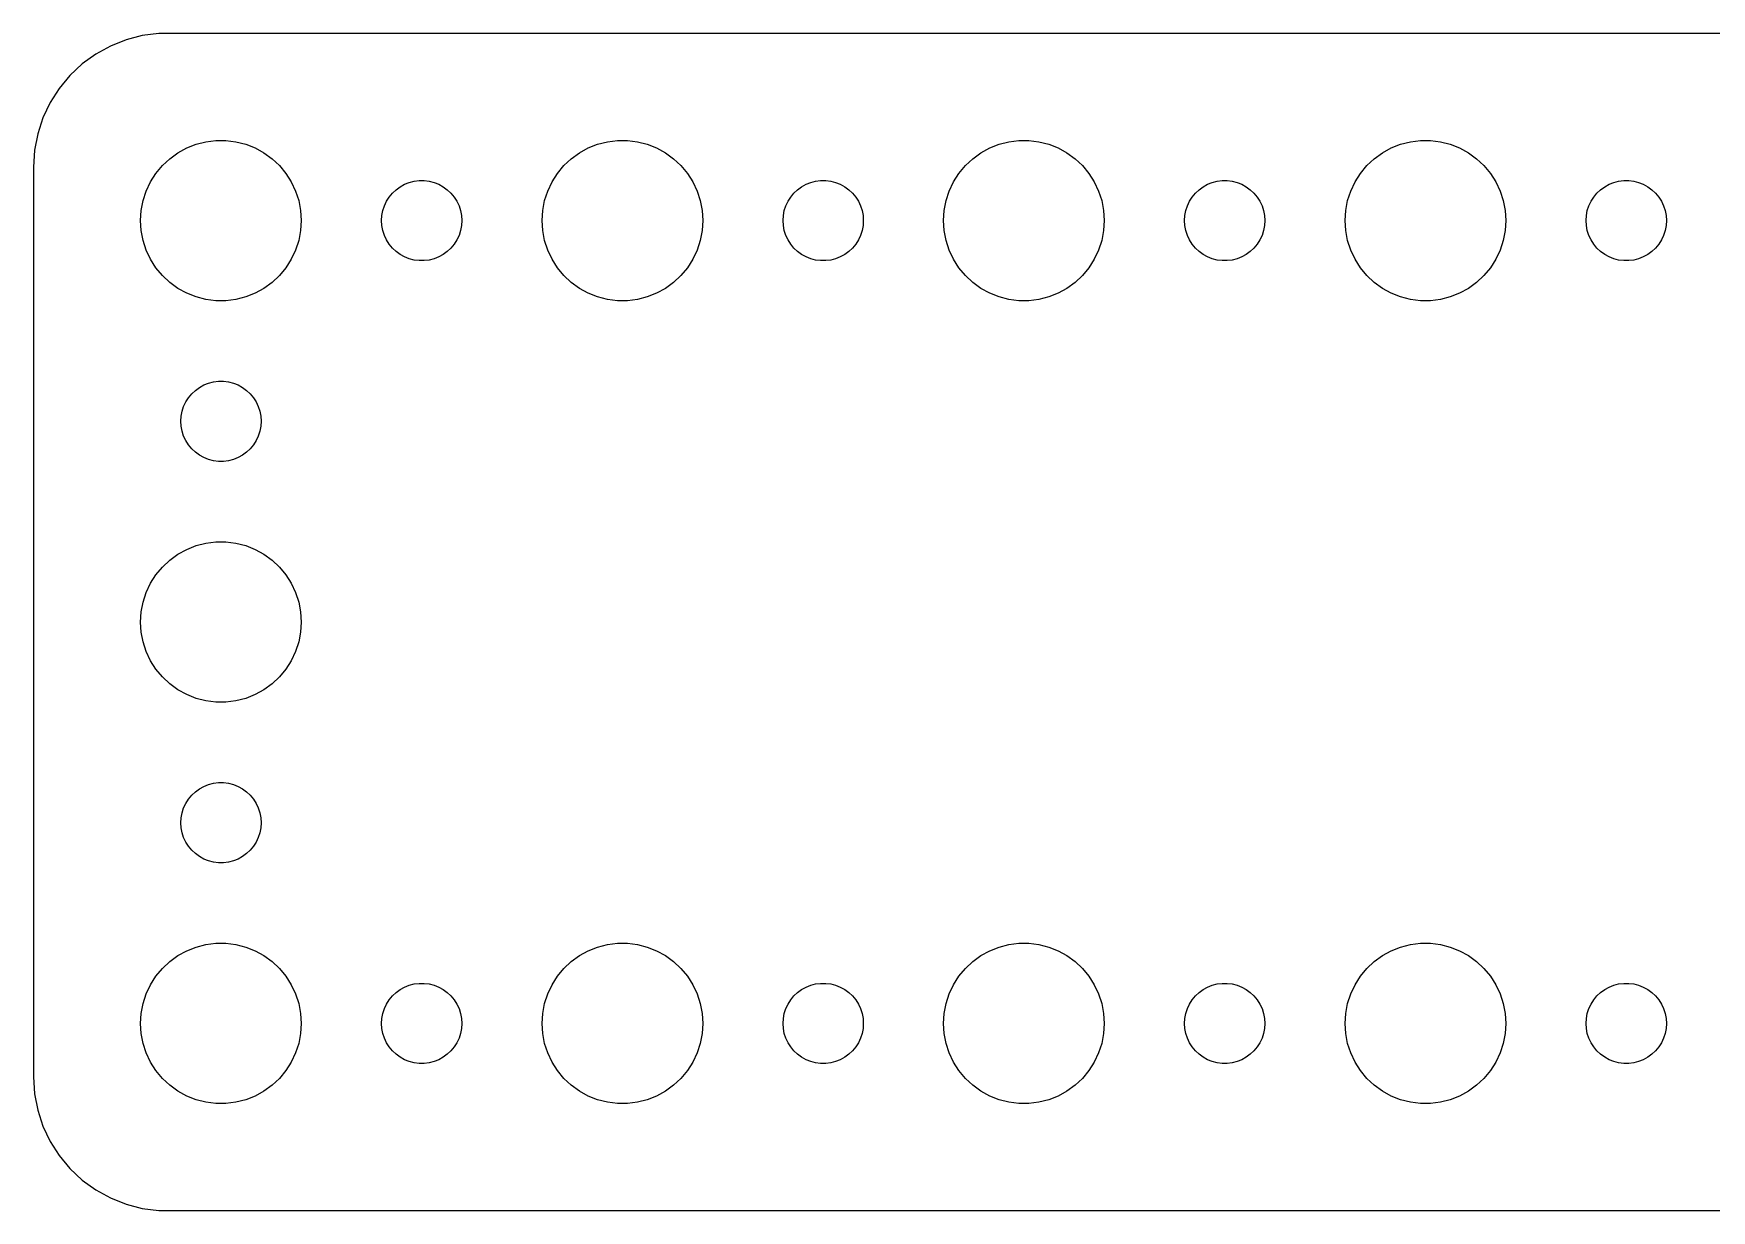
# Model space of a CAD drawing. Header units: metres. Extents: x -134 to 134, y -22 to 22.
# Drawn here: x -134.5 to -71.8, y -22 to 22 of the extents above; entities that cross this region are included whole.
import ezdxf

# ---------------------------------------------------------------- set-up
doc = ezdxf.new("R2010")
doc.units = ezdxf.units.M

msp = doc.modelspace()

# ---------------------------------------------------------------- linework, layer by layer
for p, q in [((-129.814, 21.9901), (-130.437, 21.9114)), ((129.814, 21.9901), (-129.814, 21.9901)), ((-131.629, 21.5241), (-132.179, 21.2216)), ((-131.045, 21.7553), (-131.629, 21.5241)), ((-130.437, 21.9114), (-131.045, 21.7553)), ((-132.687, 20.8526), (-133.145, 20.4227)), ((-132.179, 21.2216), (-132.687, 20.8526)), ((-133.145, 20.4227), (-133.545, 19.9389)), ((-133.545, 19.9389), (-133.882, 19.4088)), ((-134.149, 18.8406), (-134.343, 18.2434)), ((-133.882, 19.4088), (-134.149, 18.8406)), ((-134.343, 18.2434), (-134.461, 17.6267)), ((-134.461, 17.6267), (-134.5, 17)), ((-129.107, 17.533), (-128.777, 17.7145)), ((-128.777, 17.7145), (-128.427, 17.8532)), ((-128.427, 17.8532), (-128.062, 17.9469)), ((-128.062, 17.9469), (-127.688, 17.9941)), ((-127.688, 17.9941), (-127.312, 17.9941)), ((-127.312, 17.9941), (-126.938, 17.9469)), ((-126.938, 17.9469), (-126.573, 17.8532)), ((-126.573, 17.8532), (-126.223, 17.7145)), ((-126.223, 17.7145), (-125.893, 17.533)), ((-114.107, 17.533), (-113.777, 17.7145)), ((-113.777, 17.7145), (-113.427, 17.8532)), ((-113.427, 17.8532), (-113.062, 17.9469)), ((-113.062, 17.9469), (-112.688, 17.9941)), ((-112.688, 17.9941), (-112.312, 17.9941)), ((-112.312, 17.9941), (-111.938, 17.9469)), ((-111.938, 17.9469), (-111.573, 17.8532)), ((-111.573, 17.8532), (-111.223, 17.7145)), ((-111.223, 17.7145), (-110.893, 17.533)), ((-99.1075, 17.533), (-98.7773, 17.7145)), ((-98.7773, 17.7145), (-98.427, 17.8532)), ((-98.427, 17.8532), (-98.0621, 17.9469)), ((-98.0621, 17.9469), (-97.6884, 17.9941)), ((-97.6884, 17.9941), (-97.3116, 17.9941)), ((-97.3116, 17.9941), (-96.9379, 17.9469)), ((-96.9379, 17.9469), (-96.573, 17.8532)), ((-96.573, 17.8532), (-96.2227, 17.7145)), ((-96.2227, 17.7145), (-95.8925, 17.533)), ((-84.1075, 17.533), (-83.7773, 17.7145)), ((-83.7773, 17.7145), (-83.427, 17.8532)), ((-83.427, 17.8532), (-83.0621, 17.9469)), ((-83.0621, 17.9469), (-82.6884, 17.9941)), ((-82.6884, 17.9941), (-82.3116, 17.9941)), ((-82.3116, 17.9941), (-81.9379, 17.9469)), ((-81.9379, 17.9469), (-81.573, 17.8532)), ((-81.573, 17.8532), (-81.2227, 17.7145)), ((-81.2227, 17.7145), (-80.8925, 17.533)), ((-134.5, 17), (-134.5, -17)), ((-129.927, 16.7634), (-129.687, 17.0536)), ((-129.687, 17.0536), (-129.412, 17.3115)), ((-129.412, 17.3115), (-129.107, 17.533)), ((-125.893, 17.533), (-125.588, 17.3115)), ((-125.588, 17.3115), (-125.313, 17.0536)), ((-125.313, 17.0536), (-125.073, 16.7634)), ((-114.927, 16.7634), (-114.687, 17.0536)), ((-114.687, 17.0536), (-114.412, 17.3115)), ((-114.412, 17.3115), (-114.107, 17.533)), ((-110.893, 17.533), (-110.588, 17.3115)), ((-110.588, 17.3115), (-110.313, 17.0536)), ((-110.313, 17.0536), (-110.073, 16.7634)), ((-99.927, 16.7634), (-99.6869, 17.0536)), ((-99.6869, 17.0536), (-99.4123, 17.3115)), ((-99.4123, 17.3115), (-99.1075, 17.533)), ((-95.8925, 17.533), (-95.5877, 17.3115)), ((-95.5877, 17.3115), (-95.3131, 17.0536)), ((-95.3131, 17.0536), (-95.073, 16.7634)), ((-84.927, 16.7634), (-84.6869, 17.0536)), ((-84.6869, 17.0536), (-84.4123, 17.3115)), ((-84.4123, 17.3115), (-84.1075, 17.533)), ((-80.8925, 17.533), (-80.5877, 17.3115)), ((-80.5877, 17.3115), (-80.3131, 17.0536)), ((-80.3131, 17.0536), (-80.073, 16.7634)), ((-130.289, 16.1044), (-130.129, 16.4453)), ((-130.129, 16.4453), (-129.927, 16.7634)), ((-125.073, 16.7634), (-124.871, 16.4453)), ((-124.871, 16.4453), (-124.711, 16.1044)), ((-120.804, 16.2665), (-120.639, 16.3572)), ((-120.639, 16.3572), (-120.464, 16.4266)), ((-120.464, 16.4266), (-120.281, 16.4734)), ((-120.281, 16.4734), (-120.094, 16.497)), ((-120.094, 16.497), (-119.906, 16.497)), ((-119.906, 16.497), (-119.719, 16.4734)), ((-119.719, 16.4734), (-119.536, 16.4266)), ((-119.536, 16.4266), (-119.361, 16.3572)), ((-119.361, 16.3572), (-119.196, 16.2665)), ((-115.289, 16.1044), (-115.129, 16.4453)), ((-115.129, 16.4453), (-114.927, 16.7634)), ((-110.073, 16.7634), (-109.871, 16.4453)), ((-109.871, 16.4453), (-109.711, 16.1044)), ((-105.804, 16.2665), (-105.639, 16.3572)), ((-105.639, 16.3572), (-105.464, 16.4266)), ((-105.464, 16.4266), (-105.281, 16.4734)), ((-105.281, 16.4734), (-105.094, 16.497)), ((-105.094, 16.497), (-104.906, 16.497)), ((-104.906, 16.497), (-104.719, 16.4734)), ((-104.719, 16.4734), (-104.536, 16.4266)), ((-104.536, 16.4266), (-104.361, 16.3572)), ((-104.361, 16.3572), (-104.196, 16.2665)), ((-100.289, 16.1044), (-100.129, 16.4453)), ((-100.129, 16.4453), (-99.927, 16.7634)), ((-95.073, 16.7634), (-94.8711, 16.4453)), ((-94.8711, 16.4453), (-94.7107, 16.1044)), ((-90.8037, 16.2665), (-90.6387, 16.3572)), ((-90.6387, 16.3572), (-90.4635, 16.4266)), ((-90.4635, 16.4266), (-90.2811, 16.4734)), ((-90.2811, 16.4734), (-90.0942, 16.497)), ((-90.0942, 16.497), (-89.9058, 16.497)), ((-89.9058, 16.497), (-89.7189, 16.4734)), ((-89.7189, 16.4734), (-89.5365, 16.4266)), ((-89.5365, 16.4266), (-89.3613, 16.3572)), ((-89.3613, 16.3572), (-89.1963, 16.2665)), ((-85.2893, 16.1044), (-85.1289, 16.4453)), ((-85.1289, 16.4453), (-84.927, 16.7634)), ((-80.073, 16.7634), (-79.8711, 16.4453)), ((-79.8711, 16.4453), (-79.7107, 16.1044)), ((-75.8037, 16.2665), (-75.6387, 16.3572)), ((-75.6387, 16.3572), (-75.4635, 16.4266)), ((-75.4635, 16.4266), (-75.2811, 16.4734)), ((-75.2811, 16.4734), (-75.0942, 16.497)), ((-75.0942, 16.497), (-74.9058, 16.497)), ((-74.9058, 16.497), (-74.7189, 16.4734)), ((-74.7189, 16.4734), (-74.5365, 16.4266)), ((-74.5365, 16.4266), (-74.3613, 16.3572)), ((-74.3613, 16.3572), (-74.1963, 16.2665)), ((-130.476, 15.376), (-130.406, 15.7461)), ((-130.406, 15.7461), (-130.289, 16.1044)), ((-124.711, 16.1044), (-124.594, 15.7461)), ((-124.594, 15.7461), (-124.524, 15.376)), ((-121.395, 15.5522), (-121.314, 15.7226)), ((-121.314, 15.7226), (-121.214, 15.8817)), ((-121.214, 15.8817), (-121.093, 16.0268)), ((-121.093, 16.0268), (-120.956, 16.1558)), ((-120.956, 16.1558), (-120.804, 16.2665)), ((-119.196, 16.2665), (-119.044, 16.1558)), ((-119.044, 16.1558), (-118.907, 16.0268)), ((-118.907, 16.0268), (-118.786, 15.8817)), ((-118.786, 15.8817), (-118.686, 15.7226)), ((-118.686, 15.7226), (-118.605, 15.5522)), ((-115.476, 15.376), (-115.406, 15.7461)), ((-115.406, 15.7461), (-115.289, 16.1044)), ((-109.711, 16.1044), (-109.594, 15.7461)), ((-109.594, 15.7461), (-109.524, 15.376)), ((-106.395, 15.5522), (-106.314, 15.7226)), ((-106.314, 15.7226), (-106.214, 15.8817)), ((-106.214, 15.8817), (-106.093, 16.0268)), ((-106.093, 16.0268), (-105.956, 16.1558)), ((-105.956, 16.1558), (-105.804, 16.2665)), ((-104.196, 16.2665), (-104.044, 16.1558)), ((-104.044, 16.1558), (-103.907, 16.0268)), ((-103.907, 16.0268), (-103.786, 15.8817)), ((-103.786, 15.8817), (-103.686, 15.7226)), ((-103.686, 15.7226), (-103.605, 15.5522)), ((-100.476, 15.376), (-100.406, 15.7461)), ((-100.406, 15.7461), (-100.289, 16.1044)), ((-94.7107, 16.1044), (-94.5943, 15.7461)), ((-94.5943, 15.7461), (-94.5237, 15.376)), ((-91.3947, 15.5522), (-91.3145, 15.7226)), ((-91.3145, 15.7226), (-91.2135, 15.8817)), ((-91.2135, 15.8817), (-91.0934, 16.0268)), ((-91.0934, 16.0268), (-90.9561, 16.1558)), ((-90.9561, 16.1558), (-90.8037, 16.2665)), ((-89.1963, 16.2665), (-89.0439, 16.1558)), ((-89.0439, 16.1558), (-88.9065, 16.0268)), ((-88.9065, 16.0268), (-88.7865, 15.8817)), ((-88.7865, 15.8817), (-88.6855, 15.7226)), ((-88.6855, 15.7226), (-88.6053, 15.5522)), ((-85.4763, 15.376), (-85.4057, 15.7461)), ((-85.4057, 15.7461), (-85.2893, 16.1044)), ((-79.7107, 16.1044), (-79.5943, 15.7461)), ((-79.5943, 15.7461), (-79.5237, 15.376)), ((-76.3947, 15.5522), (-76.3145, 15.7226)), ((-76.3145, 15.7226), (-76.2135, 15.8817)), ((-76.2135, 15.8817), (-76.0934, 16.0268)), ((-76.0934, 16.0268), (-75.9561, 16.1558)), ((-75.9561, 16.1558), (-75.8037, 16.2665)), ((-74.1963, 16.2665), (-74.0439, 16.1558)), ((-74.0439, 16.1558), (-73.9065, 16.0268)), ((-73.9065, 16.0268), (-73.7865, 15.8817)), ((-73.7865, 15.8817), (-73.6855, 15.7226)), ((-73.6855, 15.7226), (-73.6053, 15.5522)), ((-130.5, 15), (-130.476, 15.376)), ((-124.524, 15.376), (-124.5, 15)), ((-121.5, 15), (-121.488, 15.188)), ((-121.488, 15.188), (-121.453, 15.373)), ((-121.453, 15.373), (-121.395, 15.5522)), ((-118.605, 15.5522), (-118.547, 15.373)), ((-118.547, 15.373), (-118.512, 15.188)), ((-118.512, 15.188), (-118.5, 15)), ((-115.5, 15), (-115.476, 15.376)), ((-109.524, 15.376), (-109.5, 15)), ((-106.5, 15), (-106.488, 15.188)), ((-106.488, 15.188), (-106.453, 15.373)), ((-106.453, 15.373), (-106.395, 15.5522)), ((-103.605, 15.5522), (-103.547, 15.373)), ((-103.547, 15.373), (-103.512, 15.188)), ((-103.512, 15.188), (-103.5, 15)), ((-100.5, 15), (-100.476, 15.376)), ((-94.5237, 15.376), (-94.5, 15)), ((-91.5, 15), (-91.4882, 15.188)), ((-91.4882, 15.188), (-91.4529, 15.373)), ((-91.4529, 15.373), (-91.3947, 15.5522)), ((-88.6053, 15.5522), (-88.5471, 15.373)), ((-88.5471, 15.373), (-88.5118, 15.188)), ((-88.5118, 15.188), (-88.5, 15)), ((-85.5, 15), (-85.4763, 15.376)), ((-79.5237, 15.376), (-79.5, 15)), ((-76.5, 15), (-76.4882, 15.188)), ((-76.4882, 15.188), (-76.4529, 15.373)), ((-76.4529, 15.373), (-76.3947, 15.5522)), ((-73.6053, 15.5522), (-73.5471, 15.373)), ((-73.5471, 15.373), (-73.5118, 15.188)), ((-73.5118, 15.188), (-73.5, 15)), ((-130.476, 14.624), (-130.5, 15)), ((-130.406, 14.2539), (-130.476, 14.624)), ((-124.524, 14.624), (-124.594, 14.2539)), ((-124.5, 15), (-124.524, 14.624)), ((-121.488, 14.812), (-121.5, 15)), ((-121.453, 14.627), (-121.488, 14.812)), ((-121.395, 14.4478), (-121.453, 14.627)), ((-121.314, 14.2774), (-121.395, 14.4478)), ((-118.605, 14.4478), (-118.686, 14.2774)), ((-118.547, 14.627), (-118.605, 14.4478)), ((-118.512, 14.812), (-118.547, 14.627)), ((-118.5, 15), (-118.512, 14.812)), ((-115.476, 14.624), (-115.5, 15)), ((-115.406, 14.2539), (-115.476, 14.624)), ((-109.524, 14.624), (-109.594, 14.2539)), ((-109.5, 15), (-109.524, 14.624)), ((-106.488, 14.812), (-106.5, 15)), ((-106.453, 14.627), (-106.488, 14.812)), ((-106.395, 14.4478), (-106.453, 14.627)), ((-106.314, 14.2774), (-106.395, 14.4478)), ((-103.605, 14.4478), (-103.686, 14.2774)), ((-103.547, 14.627), (-103.605, 14.4478)), ((-103.512, 14.812), (-103.547, 14.627)), ((-103.5, 15), (-103.512, 14.812)), ((-100.476, 14.624), (-100.5, 15)), ((-100.406, 14.2539), (-100.476, 14.624)), ((-94.5237, 14.624), (-94.5943, 14.2539)), ((-94.5, 15), (-94.5237, 14.624)), ((-91.4882, 14.812), (-91.5, 15)), ((-91.4529, 14.627), (-91.4882, 14.812)), ((-91.3947, 14.4478), (-91.4529, 14.627)), ((-91.3145, 14.2774), (-91.3947, 14.4478)), ((-88.6053, 14.4478), (-88.6855, 14.2774)), ((-88.5471, 14.627), (-88.6053, 14.4478)), ((-88.5118, 14.812), (-88.5471, 14.627)), ((-88.5, 15), (-88.5118, 14.812)), ((-85.4763, 14.624), (-85.5, 15)), ((-85.4057, 14.2539), (-85.4763, 14.624)), ((-79.5237, 14.624), (-79.5943, 14.2539)), ((-79.5, 15), (-79.5237, 14.624)), ((-76.4882, 14.812), (-76.5, 15)), ((-76.4529, 14.627), (-76.4882, 14.812)), ((-76.3947, 14.4478), (-76.4529, 14.627)), ((-76.3145, 14.2774), (-76.3947, 14.4478)), ((-73.6053, 14.4478), (-73.6855, 14.2774)), ((-73.5471, 14.627), (-73.6053, 14.4478)), ((-73.5118, 14.812), (-73.5471, 14.627)), ((-73.5, 15), (-73.5118, 14.812)), ((-130.289, 13.8956), (-130.406, 14.2539)), ((-130.129, 13.5547), (-130.289, 13.8956)), ((-124.711, 13.8956), (-124.871, 13.5547)), ((-124.594, 14.2539), (-124.711, 13.8956)), ((-121.214, 14.1183), (-121.314, 14.2774)), ((-121.093, 13.9732), (-121.214, 14.1183)), ((-120.956, 13.8442), (-121.093, 13.9732)), ((-120.804, 13.7335), (-120.956, 13.8442)), ((-119.044, 13.8442), (-119.196, 13.7335)), ((-118.907, 13.9732), (-119.044, 13.8442)), ((-118.786, 14.1183), (-118.907, 13.9732)), ((-118.686, 14.2774), (-118.786, 14.1183)), ((-115.289, 13.8956), (-115.406, 14.2539)), ((-115.129, 13.5547), (-115.289, 13.8956)), ((-109.711, 13.8956), (-109.871, 13.5547)), ((-109.594, 14.2539), (-109.711, 13.8956)), ((-106.214, 14.1183), (-106.314, 14.2774)), ((-106.093, 13.9732), (-106.214, 14.1183)), ((-105.956, 13.8442), (-106.093, 13.9732)), ((-105.804, 13.7335), (-105.956, 13.8442)), ((-104.044, 13.8442), (-104.196, 13.7335)), ((-103.907, 13.9732), (-104.044, 13.8442)), ((-103.786, 14.1183), (-103.907, 13.9732)), ((-103.686, 14.2774), (-103.786, 14.1183)), ((-100.289, 13.8956), (-100.406, 14.2539)), ((-100.129, 13.5547), (-100.289, 13.8956)), ((-94.7107, 13.8956), (-94.8711, 13.5547)), ((-94.5943, 14.2539), (-94.7107, 13.8956)), ((-91.2135, 14.1183), (-91.3145, 14.2774)), ((-91.0934, 13.9732), (-91.2135, 14.1183)), ((-90.9561, 13.8442), (-91.0934, 13.9732)), ((-90.8037, 13.7335), (-90.9561, 13.8442)), ((-89.0439, 13.8442), (-89.1963, 13.7335)), ((-88.9065, 13.9732), (-89.0439, 13.8442)), ((-88.7865, 14.1183), (-88.9065, 13.9732)), ((-88.6855, 14.2774), (-88.7865, 14.1183)), ((-85.2893, 13.8956), (-85.4057, 14.2539)), ((-85.1289, 13.5547), (-85.2893, 13.8956)), ((-79.7107, 13.8956), (-79.8711, 13.5547)), ((-79.5943, 14.2539), (-79.7107, 13.8956)), ((-76.2135, 14.1183), (-76.3145, 14.2774)), ((-76.0934, 13.9732), (-76.2135, 14.1183)), ((-75.9561, 13.8442), (-76.0934, 13.9732)), ((-75.8037, 13.7335), (-75.9561, 13.8442)), ((-74.0439, 13.8442), (-74.1963, 13.7335)), ((-73.9065, 13.9732), (-74.0439, 13.8442)), ((-73.7865, 14.1183), (-73.9065, 13.9732)), ((-73.6855, 14.2774), (-73.7865, 14.1183)), ((-129.927, 13.2366), (-130.129, 13.5547)), ((-129.687, 12.9464), (-129.927, 13.2366)), ((-125.073, 13.2366), (-125.313, 12.9464)), ((-124.871, 13.5547), (-125.073, 13.2366)), ((-120.639, 13.6427), (-120.804, 13.7335)), ((-120.464, 13.5734), (-120.639, 13.6427)), ((-120.281, 13.5266), (-120.464, 13.5734)), ((-120.094, 13.5029), (-120.281, 13.5266)), ((-119.906, 13.5029), (-120.094, 13.5029)), ((-119.719, 13.5266), (-119.906, 13.5029)), ((-119.536, 13.5734), (-119.719, 13.5266)), ((-119.361, 13.6427), (-119.536, 13.5734)), ((-119.196, 13.7335), (-119.361, 13.6427)), ((-114.927, 13.2366), (-115.129, 13.5547)), ((-114.687, 12.9464), (-114.927, 13.2366)), ((-110.073, 13.2366), (-110.313, 12.9464)), ((-109.871, 13.5547), (-110.073, 13.2366)), ((-105.639, 13.6427), (-105.804, 13.7335)), ((-105.464, 13.5734), (-105.639, 13.6427)), ((-105.281, 13.5266), (-105.464, 13.5734)), ((-105.094, 13.5029), (-105.281, 13.5266)), ((-104.906, 13.5029), (-105.094, 13.5029)), ((-104.719, 13.5266), (-104.906, 13.5029)), ((-104.536, 13.5734), (-104.719, 13.5266)), ((-104.361, 13.6427), (-104.536, 13.5734)), ((-104.196, 13.7335), (-104.361, 13.6427)), ((-99.927, 13.2366), (-100.129, 13.5547)), ((-99.6869, 12.9464), (-99.927, 13.2366)), ((-95.073, 13.2366), (-95.3131, 12.9464)), ((-94.8711, 13.5547), (-95.073, 13.2366)), ((-90.6387, 13.6427), (-90.8037, 13.7335)), ((-90.4635, 13.5734), (-90.6387, 13.6427)), ((-90.2811, 13.5266), (-90.4635, 13.5734)), ((-90.0942, 13.5029), (-90.2811, 13.5266)), ((-89.9058, 13.5029), (-90.0942, 13.5029)), ((-89.7189, 13.5266), (-89.9058, 13.5029)), ((-89.5365, 13.5734), (-89.7189, 13.5266)), ((-89.3613, 13.6427), (-89.5365, 13.5734)), ((-89.1963, 13.7335), (-89.3613, 13.6427)), ((-84.927, 13.2366), (-85.1289, 13.5547)), ((-84.6869, 12.9464), (-84.927, 13.2366)), ((-80.073, 13.2366), (-80.3131, 12.9464)), ((-79.8711, 13.5547), (-80.073, 13.2366)), ((-75.6387, 13.6427), (-75.8037, 13.7335)), ((-75.4635, 13.5734), (-75.6387, 13.6427)), ((-75.2811, 13.5266), (-75.4635, 13.5734)), ((-75.0942, 13.5029), (-75.2811, 13.5266)), ((-74.9058, 13.5029), (-75.0942, 13.5029)), ((-74.7189, 13.5266), (-74.9058, 13.5029)), ((-74.5365, 13.5734), (-74.7189, 13.5266)), ((-74.3613, 13.6427), (-74.5365, 13.5734)), ((-74.1963, 13.7335), (-74.3613, 13.6427)), ((-129.412, 12.6884), (-129.687, 12.9464)), ((-129.107, 12.467), (-129.412, 12.6884)), ((-125.588, 12.6884), (-125.893, 12.467)), ((-125.313, 12.9464), (-125.588, 12.6884)), ((-114.412, 12.6884), (-114.687, 12.9464)), ((-114.107, 12.467), (-114.412, 12.6884)), ((-110.588, 12.6884), (-110.893, 12.467)), ((-110.313, 12.9464), (-110.588, 12.6884)), ((-99.4123, 12.6884), (-99.6869, 12.9464)), ((-99.1075, 12.467), (-99.4123, 12.6884)), ((-95.5877, 12.6884), (-95.8925, 12.467)), ((-95.3131, 12.9464), (-95.5877, 12.6884)), ((-84.4123, 12.6884), (-84.6869, 12.9464)), ((-84.1075, 12.467), (-84.4123, 12.6884)), ((-80.5877, 12.6884), (-80.8925, 12.467)), ((-80.3131, 12.9464), (-80.5877, 12.6884)), ((-128.777, 12.2855), (-129.107, 12.467)), ((-128.427, 12.1468), (-128.777, 12.2855)), ((-128.062, 12.0531), (-128.427, 12.1468)), ((-127.688, 12.0059), (-128.062, 12.0531)), ((-127.312, 12.0059), (-127.688, 12.0059)), ((-126.938, 12.0531), (-127.312, 12.0059)), ((-126.573, 12.1468), (-126.938, 12.0531)), ((-126.223, 12.2855), (-126.573, 12.1468)), ((-125.893, 12.467), (-126.223, 12.2855)), ((-113.777, 12.2855), (-114.107, 12.467)), ((-113.427, 12.1468), (-113.777, 12.2855)), ((-113.062, 12.0531), (-113.427, 12.1468)), ((-112.688, 12.0059), (-113.062, 12.0531)), ((-112.312, 12.0059), (-112.688, 12.0059)), ((-111.938, 12.0531), (-112.312, 12.0059)), ((-111.573, 12.1468), (-111.938, 12.0531)), ((-111.223, 12.2855), (-111.573, 12.1468)), ((-110.893, 12.467), (-111.223, 12.2855)), ((-98.7773, 12.2855), (-99.1075, 12.467)), ((-98.427, 12.1468), (-98.7773, 12.2855)), ((-98.0621, 12.0531), (-98.427, 12.1468)), ((-97.6884, 12.0059), (-98.0621, 12.0531)), ((-97.3116, 12.0059), (-97.6884, 12.0059)), ((-96.9379, 12.0531), (-97.3116, 12.0059)), ((-96.573, 12.1468), (-96.9379, 12.0531)), ((-96.2227, 12.2855), (-96.573, 12.1468)), ((-95.8925, 12.467), (-96.2227, 12.2855)), ((-83.7773, 12.2855), (-84.1075, 12.467)), ((-83.427, 12.1468), (-83.7773, 12.2855)), ((-83.0621, 12.0531), (-83.427, 12.1468)), ((-82.6884, 12.0059), (-83.0621, 12.0531)), ((-82.3116, 12.0059), (-82.6884, 12.0059)), ((-81.9379, 12.0531), (-82.3116, 12.0059)), ((-81.573, 12.1468), (-81.9379, 12.0531)), ((-81.2227, 12.2855), (-81.573, 12.1468)), ((-80.8925, 12.467), (-81.2227, 12.2855)), ((-128.304, 8.76648), (-128.139, 8.85724)), ((-128.139, 8.85724), (-127.964, 8.92657)), ((-127.964, 8.92657), (-127.781, 8.97342)), ((-127.781, 8.97342), (-127.594, 8.99704)), ((-127.594, 8.99704), (-127.406, 8.99704)), ((-127.406, 8.99704), (-127.219, 8.97342)), ((-127.219, 8.97342), (-127.036, 8.92657)), ((-127.036, 8.92657), (-126.861, 8.85724)), ((-126.861, 8.85724), (-126.696, 8.76648)), ((-128.895, 8.05219), (-128.814, 8.22263)), ((-128.814, 8.22263), (-128.714, 8.38167)), ((-128.714, 8.38167), (-128.593, 8.52681)), ((-128.593, 8.52681), (-128.456, 8.65576)), ((-128.456, 8.65576), (-128.304, 8.76648)), ((-126.696, 8.76648), (-126.544, 8.65576)), ((-126.544, 8.65576), (-126.407, 8.52681)), ((-126.407, 8.52681), (-126.286, 8.38167)), ((-126.286, 8.38167), (-126.186, 8.22263)), ((-126.186, 8.22263), (-126.105, 8.05219)), ((-129, 7.5), (-128.988, 7.68799)), ((-128.988, 7.68799), (-128.953, 7.87303)), ((-128.953, 7.87303), (-128.895, 8.05219)), ((-126.105, 8.05219), (-126.047, 7.87303)), ((-126.047, 7.87303), (-126.012, 7.68799)), ((-126.012, 7.68799), (-126, 7.5)), ((-128.988, 7.312), (-129, 7.5)), ((-128.953, 7.12695), (-128.988, 7.312)), ((-128.895, 6.9478), (-128.953, 7.12695)), ((-128.814, 6.77736), (-128.895, 6.9478)), ((-126.105, 6.9478), (-126.186, 6.77736)), ((-126.047, 7.12695), (-126.105, 6.9478)), ((-126.012, 7.312), (-126.047, 7.12695)), ((-126, 7.5), (-126.012, 7.312)), ((-128.714, 6.61832), (-128.814, 6.77736)), ((-128.593, 6.47318), (-128.714, 6.61832)), ((-128.456, 6.34422), (-128.593, 6.47318)), ((-128.304, 6.23351), (-128.456, 6.34422)), ((-126.544, 6.34422), (-126.696, 6.23351)), ((-126.407, 6.47318), (-126.544, 6.34422)), ((-126.286, 6.61832), (-126.407, 6.47318)), ((-126.186, 6.77736), (-126.286, 6.61832)), ((-128.139, 6.14275), (-128.304, 6.23351)), ((-127.964, 6.07341), (-128.139, 6.14275)), ((-127.781, 6.02657), (-127.964, 6.07341)), ((-127.594, 6.00294), (-127.781, 6.02657)), ((-127.406, 6.00294), (-127.594, 6.00294)), ((-127.219, 6.02657), (-127.406, 6.00294)), ((-127.036, 6.07341), (-127.219, 6.02657)), ((-126.861, 6.14275), (-127.036, 6.07341)), ((-126.696, 6.23351), (-126.861, 6.14275)), ((-129.412, 2.31154), (-129.107, 2.53297)), ((-129.107, 2.53297), (-128.777, 2.71448)), ((-128.777, 2.71448), (-128.427, 2.85316)), ((-128.427, 2.85316), (-128.062, 2.94685)), ((-128.062, 2.94685), (-127.688, 2.99408)), ((-127.688, 2.99408), (-127.312, 2.99408)), ((-127.312, 2.99408), (-126.938, 2.94685)), ((-126.938, 2.94685), (-126.573, 2.85316)), ((-126.573, 2.85316), (-126.223, 2.71448)), ((-126.223, 2.71448), (-125.893, 2.53297)), ((-125.893, 2.53297), (-125.588, 2.31154)), ((-129.927, 1.76335), (-129.687, 2.05363)), ((-129.687, 2.05363), (-129.412, 2.31154)), ((-125.588, 2.31154), (-125.313, 2.05363)), ((-125.313, 2.05363), (-125.073, 1.76335)), ((-130.289, 1.10437), (-130.129, 1.44525)), ((-130.129, 1.44525), (-129.927, 1.76335)), ((-125.073, 1.76335), (-124.871, 1.44525)), ((-124.871, 1.44525), (-124.711, 1.10437)), ((-130.476, 0.37599), (-130.406, 0.74606)), ((-130.406, 0.74606), (-130.289, 1.10437)), ((-124.711, 1.10437), (-124.594, 0.74606)), ((-124.594, 0.74606), (-124.524, 0.37599)), ((-130.5, 0), (-130.476, 0.37599)), ((-130.476, -0.37599), (-130.5, 0)), ((-124.524, 0.37599), (-124.5, 0)), ((-124.5, 0), (-124.524, -0.37599)), ((-130.406, -0.74606), (-130.476, -0.37599)), ((-124.524, -0.37599), (-124.594, -0.74606)), ((-130.289, -1.10437), (-130.406, -0.74606)), ((-130.129, -1.44525), (-130.289, -1.10437)), ((-124.711, -1.10437), (-124.871, -1.44525)), ((-124.594, -0.74606), (-124.711, -1.10437)), ((-129.927, -1.76335), (-130.129, -1.44525)), ((-129.687, -2.05363), (-129.927, -1.76335)), ((-125.073, -1.76335), (-125.313, -2.05363)), ((-124.871, -1.44525), (-125.073, -1.76335)), ((-129.412, -2.31154), (-129.687, -2.05363)), ((-129.107, -2.53297), (-129.412, -2.31154)), ((-125.588, -2.31154), (-125.893, -2.53297)), ((-125.313, -2.05363), (-125.588, -2.31154)), ((-128.777, -2.71448), (-129.107, -2.53297)), ((-128.427, -2.85316), (-128.777, -2.71448)), ((-128.062, -2.94685), (-128.427, -2.85316)), ((-127.688, -2.99408), (-128.062, -2.94685)), ((-127.312, -2.99408), (-127.688, -2.99408)), ((-126.938, -2.94685), (-127.312, -2.99408)), ((-126.573, -2.85316), (-126.938, -2.94685)), ((-126.223, -2.71448), (-126.573, -2.85316)), ((-125.893, -2.53297), (-126.223, -2.71448)), ((-128.456, -6.34422), (-128.304, -6.23351)), ((-128.304, -6.23351), (-128.139, -6.14275)), ((-128.139, -6.14275), (-127.964, -6.07341)), ((-127.964, -6.07341), (-127.781, -6.02657)), ((-127.781, -6.02657), (-127.594, -6.00294)), ((-127.594, -6.00294), (-127.406, -6.00294)), ((-127.406, -6.00294), (-127.219, -6.02657)), ((-127.219, -6.02657), (-127.036, -6.07341)), ((-127.036, -6.07341), (-126.861, -6.14275)), ((-126.861, -6.14275), (-126.696, -6.23351)), ((-126.696, -6.23351), (-126.544, -6.34422)), ((-128.895, -6.9478), (-128.814, -6.77736)), ((-128.814, -6.77736), (-128.714, -6.61832)), ((-128.714, -6.61832), (-128.593, -6.47318)), ((-128.593, -6.47318), (-128.456, -6.34422)), ((-126.544, -6.34422), (-126.407, -6.47318)), ((-126.407, -6.47318), (-126.286, -6.61832)), ((-126.286, -6.61832), (-126.186, -6.77736)), ((-126.186, -6.77736), (-126.105, -6.9478)), ((-129, -7.5), (-128.988, -7.312)), ((-128.988, -7.68799), (-129, -7.5)), ((-128.988, -7.312), (-128.953, -7.12695)), ((-128.953, -7.12695), (-128.895, -6.9478)), ((-126.105, -6.9478), (-126.047, -7.12695)), ((-126.047, -7.12695), (-126.012, -7.312)), ((-126.012, -7.312), (-126, -7.5)), ((-126, -7.5), (-126.012, -7.68799)), ((-128.953, -7.87303), (-128.988, -7.68799)), ((-128.895, -8.05219), (-128.953, -7.87303)), ((-128.814, -8.22263), (-128.895, -8.05219)), ((-126.105, -8.05219), (-126.186, -8.22263)), ((-126.047, -7.87303), (-126.105, -8.05219)), ((-126.012, -7.68799), (-126.047, -7.87303)), ((-128.714, -8.38167), (-128.814, -8.22263)), ((-128.593, -8.52681), (-128.714, -8.38167)), ((-128.456, -8.65576), (-128.593, -8.52681)), ((-128.304, -8.76648), (-128.456, -8.65576)), ((-128.139, -8.85724), (-128.304, -8.76648)), ((-126.696, -8.76648), (-126.861, -8.85724)), ((-126.544, -8.65576), (-126.696, -8.76648)), ((-126.407, -8.52681), (-126.544, -8.65576)), ((-126.286, -8.38167), (-126.407, -8.52681)), ((-126.186, -8.22263), (-126.286, -8.38167)), ((-127.964, -8.92657), (-128.139, -8.85724)), ((-127.781, -8.97342), (-127.964, -8.92657)), ((-127.594, -8.99704), (-127.781, -8.97342)), ((-127.406, -8.99704), (-127.594, -8.99704)), ((-127.219, -8.97342), (-127.406, -8.99704)), ((-127.036, -8.92657), (-127.219, -8.97342)), ((-126.861, -8.85724), (-127.036, -8.92657)), ((-129.412, -12.6884), (-129.107, -12.467)), ((-129.107, -12.467), (-128.777, -12.2855)), ((-128.777, -12.2855), (-128.427, -12.1468)), ((-128.427, -12.1468), (-128.062, -12.0531)), ((-128.062, -12.0531), (-127.688, -12.0059)), ((-127.688, -12.0059), (-127.312, -12.0059)), ((-127.312, -12.0059), (-126.938, -12.0531)), ((-126.938, -12.0531), (-126.573, -12.1468)), ((-126.573, -12.1468), (-126.223, -12.2855)), ((-126.223, -12.2855), (-125.893, -12.467)), ((-125.893, -12.467), (-125.588, -12.6884)), ((-114.412, -12.6884), (-114.107, -12.467)), ((-114.107, -12.467), (-113.777, -12.2855)), ((-113.777, -12.2855), (-113.427, -12.1468)), ((-113.427, -12.1468), (-113.062, -12.0531)), ((-113.062, -12.0531), (-112.688, -12.0059)), ((-112.688, -12.0059), (-112.312, -12.0059)), ((-112.312, -12.0059), (-111.938, -12.0531)), ((-111.938, -12.0531), (-111.573, -12.1468)), ((-111.573, -12.1468), (-111.223, -12.2855)), ((-111.223, -12.2855), (-110.893, -12.467)), ((-110.893, -12.467), (-110.588, -12.6884)), ((-99.4123, -12.6884), (-99.1075, -12.467)), ((-99.1075, -12.467), (-98.7773, -12.2855)), ((-98.7773, -12.2855), (-98.427, -12.1468)), ((-98.427, -12.1468), (-98.0621, -12.0531)), ((-98.0621, -12.0531), (-97.6884, -12.0059)), ((-97.6884, -12.0059), (-97.3116, -12.0059)), ((-97.3116, -12.0059), (-96.9379, -12.0531)), ((-96.9379, -12.0531), (-96.573, -12.1468)), ((-96.573, -12.1468), (-96.2227, -12.2855)), ((-96.2227, -12.2855), (-95.8925, -12.467)), ((-95.8925, -12.467), (-95.5877, -12.6884)), ((-84.4123, -12.6884), (-84.1075, -12.467)), ((-84.1075, -12.467), (-83.7773, -12.2855)), ((-83.7773, -12.2855), (-83.427, -12.1468)), ((-83.427, -12.1468), (-83.0621, -12.0531)), ((-83.0621, -12.0531), (-82.6884, -12.0059)), ((-82.6884, -12.0059), (-82.3116, -12.0059)), ((-82.3116, -12.0059), (-81.9379, -12.0531)), ((-81.9379, -12.0531), (-81.573, -12.1468)), ((-81.573, -12.1468), (-81.2227, -12.2855)), ((-81.2227, -12.2855), (-80.8925, -12.467)), ((-80.8925, -12.467), (-80.5877, -12.6884)), ((-129.927, -13.2366), (-129.687, -12.9464)), ((-129.687, -12.9464), (-129.412, -12.6884)), ((-125.588, -12.6884), (-125.313, -12.9464)), ((-125.313, -12.9464), (-125.073, -13.2366)), ((-114.927, -13.2366), (-114.687, -12.9464)), ((-114.687, -12.9464), (-114.412, -12.6884)), ((-110.588, -12.6884), (-110.313, -12.9464)), ((-110.313, -12.9464), (-110.073, -13.2366)), ((-99.927, -13.2366), (-99.6869, -12.9464)), ((-99.6869, -12.9464), (-99.4123, -12.6884)), ((-95.5877, -12.6884), (-95.3131, -12.9464)), ((-95.3131, -12.9464), (-95.073, -13.2366)), ((-84.927, -13.2366), (-84.6869, -12.9464)), ((-84.6869, -12.9464), (-84.4123, -12.6884)), ((-80.5877, -12.6884), (-80.3131, -12.9464)), ((-80.3131, -12.9464), (-80.073, -13.2366)), ((-130.289, -13.8956), (-130.129, -13.5547)), ((-130.129, -13.5547), (-129.927, -13.2366)), ((-125.073, -13.2366), (-124.871, -13.5547)), ((-124.871, -13.5547), (-124.711, -13.8956)), ((-120.956, -13.8442), (-120.804, -13.7335)), ((-120.804, -13.7335), (-120.639, -13.6427)), ((-120.639, -13.6427), (-120.464, -13.5734)), ((-120.464, -13.5734), (-120.281, -13.5266)), ((-120.281, -13.5266), (-120.094, -13.5029)), ((-120.094, -13.5029), (-119.906, -13.5029)), ((-119.906, -13.5029), (-119.719, -13.5266)), ((-119.719, -13.5266), (-119.536, -13.5734)), ((-119.536, -13.5734), (-119.361, -13.6427)), ((-119.361, -13.6427), (-119.196, -13.7335)), ((-119.196, -13.7335), (-119.044, -13.8442)), ((-115.289, -13.8956), (-115.129, -13.5547)), ((-115.129, -13.5547), (-114.927, -13.2366)), ((-110.073, -13.2366), (-109.871, -13.5547)), ((-109.871, -13.5547), (-109.711, -13.8956)), ((-105.956, -13.8442), (-105.804, -13.7335)), ((-105.804, -13.7335), (-105.639, -13.6427)), ((-105.639, -13.6427), (-105.464, -13.5734)), ((-105.464, -13.5734), (-105.281, -13.5266)), ((-105.281, -13.5266), (-105.094, -13.5029)), ((-105.094, -13.5029), (-104.906, -13.5029)), ((-104.906, -13.5029), (-104.719, -13.5266)), ((-104.719, -13.5266), (-104.536, -13.5734)), ((-104.536, -13.5734), (-104.361, -13.6427)), ((-104.361, -13.6427), (-104.196, -13.7335)), ((-104.196, -13.7335), (-104.044, -13.8442)), ((-100.289, -13.8956), (-100.129, -13.5547)), ((-100.129, -13.5547), (-99.927, -13.2366)), ((-95.073, -13.2366), (-94.8711, -13.5547)), ((-94.8711, -13.5547), (-94.7107, -13.8956)), ((-90.9561, -13.8442), (-90.8037, -13.7335)), ((-90.8037, -13.7335), (-90.6387, -13.6427)), ((-90.6387, -13.6427), (-90.4635, -13.5734)), ((-90.4635, -13.5734), (-90.2811, -13.5266)), ((-90.2811, -13.5266), (-90.0942, -13.5029)), ((-90.0942, -13.5029), (-89.9058, -13.5029)), ((-89.9058, -13.5029), (-89.7189, -13.5266)), ((-89.7189, -13.5266), (-89.5365, -13.5734)), ((-89.5365, -13.5734), (-89.3613, -13.6427)), ((-89.3613, -13.6427), (-89.1963, -13.7335)), ((-89.1963, -13.7335), (-89.0439, -13.8442)), ((-85.2893, -13.8956), (-85.1289, -13.5547)), ((-85.1289, -13.5547), (-84.927, -13.2366)), ((-80.073, -13.2366), (-79.8711, -13.5547)), ((-79.8711, -13.5547), (-79.7107, -13.8956)), ((-75.9561, -13.8442), (-75.8037, -13.7335)), ((-75.8037, -13.7335), (-75.6387, -13.6427)), ((-75.6387, -13.6427), (-75.4635, -13.5734)), ((-75.4635, -13.5734), (-75.2811, -13.5266)), ((-75.2811, -13.5266), (-75.0942, -13.5029)), ((-75.0942, -13.5029), (-74.9058, -13.5029)), ((-74.9058, -13.5029), (-74.7189, -13.5266)), ((-74.7189, -13.5266), (-74.5365, -13.5734)), ((-74.5365, -13.5734), (-74.3613, -13.6427)), ((-74.3613, -13.6427), (-74.1963, -13.7335)), ((-74.1963, -13.7335), (-74.0439, -13.8442)), ((-130.476, -14.624), (-130.406, -14.2539)), ((-130.406, -14.2539), (-130.289, -13.8956)), ((-124.711, -13.8956), (-124.594, -14.2539)), ((-124.594, -14.2539), (-124.524, -14.624)), ((-121.395, -14.4478), (-121.314, -14.2774)), ((-121.314, -14.2774), (-121.214, -14.1183)), ((-121.214, -14.1183), (-121.093, -13.9732)), ((-121.093, -13.9732), (-120.956, -13.8442)), ((-119.044, -13.8442), (-118.907, -13.9732)), ((-118.907, -13.9732), (-118.786, -14.1183)), ((-118.786, -14.1183), (-118.686, -14.2774)), ((-118.686, -14.2774), (-118.605, -14.4478)), ((-115.476, -14.624), (-115.406, -14.2539)), ((-115.406, -14.2539), (-115.289, -13.8956)), ((-109.711, -13.8956), (-109.594, -14.2539)), ((-109.594, -14.2539), (-109.524, -14.624)), ((-106.395, -14.4478), (-106.314, -14.2774)), ((-106.314, -14.2774), (-106.214, -14.1183)), ((-106.214, -14.1183), (-106.093, -13.9732)), ((-106.093, -13.9732), (-105.956, -13.8442)), ((-104.044, -13.8442), (-103.907, -13.9732)), ((-103.907, -13.9732), (-103.786, -14.1183)), ((-103.786, -14.1183), (-103.686, -14.2774)), ((-103.686, -14.2774), (-103.605, -14.4478)), ((-100.476, -14.624), (-100.406, -14.2539)), ((-100.406, -14.2539), (-100.289, -13.8956)), ((-94.7107, -13.8956), (-94.5943, -14.2539)), ((-94.5943, -14.2539), (-94.5237, -14.624)), ((-91.3947, -14.4478), (-91.3145, -14.2774)), ((-91.3145, -14.2774), (-91.2135, -14.1183)), ((-91.2135, -14.1183), (-91.0934, -13.9732)), ((-91.0934, -13.9732), (-90.9561, -13.8442)), ((-89.0439, -13.8442), (-88.9065, -13.9732)), ((-88.9065, -13.9732), (-88.7865, -14.1183)), ((-88.7865, -14.1183), (-88.6855, -14.2774)), ((-88.6855, -14.2774), (-88.6053, -14.4478)), ((-85.4763, -14.624), (-85.4057, -14.2539)), ((-85.4057, -14.2539), (-85.2893, -13.8956)), ((-79.7107, -13.8956), (-79.5943, -14.2539)), ((-79.5943, -14.2539), (-79.5237, -14.624)), ((-76.3947, -14.4478), (-76.3145, -14.2774)), ((-76.3145, -14.2774), (-76.2135, -14.1183)), ((-76.2135, -14.1183), (-76.0934, -13.9732)), ((-76.0934, -13.9732), (-75.9561, -13.8442)), ((-74.0439, -13.8442), (-73.9065, -13.9732)), ((-73.9065, -13.9732), (-73.7865, -14.1183)), ((-73.7865, -14.1183), (-73.6855, -14.2774)), ((-73.6855, -14.2774), (-73.6053, -14.4478)), ((-130.5, -15), (-130.476, -14.624)), ((-130.476, -15.376), (-130.5, -15)), ((-124.524, -14.624), (-124.5, -15)), ((-124.5, -15), (-124.524, -15.376)), ((-121.5, -15), (-121.488, -14.812)), ((-121.488, -15.188), (-121.5, -15)), ((-121.488, -14.812), (-121.453, -14.627)), ((-121.453, -14.627), (-121.395, -14.4478)), ((-118.605, -14.4478), (-118.547, -14.627)), ((-118.547, -14.627), (-118.512, -14.812)), ((-118.512, -14.812), (-118.5, -15)), ((-118.5, -15), (-118.512, -15.188)), ((-115.5, -15), (-115.476, -14.624)), ((-115.476, -15.376), (-115.5, -15)), ((-109.524, -14.624), (-109.5, -15)), ((-109.5, -15), (-109.524, -15.376)), ((-106.5, -15), (-106.488, -14.812)), ((-106.488, -15.188), (-106.5, -15)), ((-106.488, -14.812), (-106.453, -14.627)), ((-106.453, -14.627), (-106.395, -14.4478)), ((-103.605, -14.4478), (-103.547, -14.627)), ((-103.547, -14.627), (-103.512, -14.812)), ((-103.512, -14.812), (-103.5, -15)), ((-103.5, -15), (-103.512, -15.188)), ((-100.5, -15), (-100.476, -14.624)), ((-100.476, -15.376), (-100.5, -15)), ((-94.5237, -14.624), (-94.5, -15)), ((-94.5, -15), (-94.5237, -15.376)), ((-91.5, -15), (-91.4882, -14.812)), ((-91.4882, -15.188), (-91.5, -15)), ((-91.4882, -14.812), (-91.4529, -14.627)), ((-91.4529, -14.627), (-91.3947, -14.4478)), ((-88.6053, -14.4478), (-88.5471, -14.627)), ((-88.5471, -14.627), (-88.5118, -14.812)), ((-88.5118, -14.812), (-88.5, -15)), ((-88.5, -15), (-88.5118, -15.188)), ((-85.5, -15), (-85.4763, -14.624)), ((-85.4763, -15.376), (-85.5, -15)), ((-79.5237, -14.624), (-79.5, -15)), ((-79.5, -15), (-79.5237, -15.376)), ((-76.5, -15), (-76.4882, -14.812)), ((-76.4882, -15.188), (-76.5, -15)), ((-76.4882, -14.812), (-76.4529, -14.627)), ((-76.4529, -14.627), (-76.3947, -14.4478)), ((-73.6053, -14.4478), (-73.5471, -14.627)), ((-73.5471, -14.627), (-73.5118, -14.812)), ((-73.5118, -14.812), (-73.5, -15)), ((-73.5, -15), (-73.5118, -15.188)), ((-130.406, -15.7461), (-130.476, -15.376)), ((-124.524, -15.376), (-124.594, -15.7461)), ((-121.453, -15.373), (-121.488, -15.188)), ((-121.395, -15.5522), (-121.453, -15.373)), ((-121.314, -15.7226), (-121.395, -15.5522)), ((-118.605, -15.5522), (-118.686, -15.7226)), ((-118.547, -15.373), (-118.605, -15.5522)), ((-118.512, -15.188), (-118.547, -15.373)), ((-115.406, -15.7461), (-115.476, -15.376)), ((-109.524, -15.376), (-109.594, -15.7461)), ((-106.453, -15.373), (-106.488, -15.188)), ((-106.395, -15.5522), (-106.453, -15.373)), ((-106.314, -15.7226), (-106.395, -15.5522)), ((-103.605, -15.5522), (-103.686, -15.7226)), ((-103.547, -15.373), (-103.605, -15.5522)), ((-103.512, -15.188), (-103.547, -15.373)), ((-100.406, -15.7461), (-100.476, -15.376)), ((-94.5237, -15.376), (-94.5943, -15.7461)), ((-91.4529, -15.373), (-91.4882, -15.188)), ((-91.3947, -15.5522), (-91.4529, -15.373)), ((-91.3145, -15.7226), (-91.3947, -15.5522)), ((-88.6053, -15.5522), (-88.6855, -15.7226)), ((-88.5471, -15.373), (-88.6053, -15.5522)), ((-88.5118, -15.188), (-88.5471, -15.373)), ((-85.4057, -15.7461), (-85.4763, -15.376)), ((-79.5237, -15.376), (-79.5943, -15.7461)), ((-76.4529, -15.373), (-76.4882, -15.188)), ((-76.3947, -15.5522), (-76.4529, -15.373)), ((-76.3145, -15.7226), (-76.3947, -15.5522)), ((-73.6053, -15.5522), (-73.6855, -15.7226)), ((-73.5471, -15.373), (-73.6053, -15.5522)), ((-73.5118, -15.188), (-73.5471, -15.373)), ((-130.289, -16.1044), (-130.406, -15.7461)), ((-130.129, -16.4453), (-130.289, -16.1044)), ((-124.711, -16.1044), (-124.871, -16.4453)), ((-124.594, -15.7461), (-124.711, -16.1044)), ((-121.214, -15.8817), (-121.314, -15.7226)), ((-121.093, -16.0268), (-121.214, -15.8817)), ((-120.956, -16.1558), (-121.093, -16.0268)), ((-120.804, -16.2665), (-120.956, -16.1558)), ((-120.639, -16.3572), (-120.804, -16.2665)), ((-119.196, -16.2665), (-119.361, -16.3572)), ((-119.044, -16.1558), (-119.196, -16.2665)), ((-118.907, -16.0268), (-119.044, -16.1558)), ((-118.786, -15.8817), (-118.907, -16.0268)), ((-118.686, -15.7226), (-118.786, -15.8817)), ((-115.289, -16.1044), (-115.406, -15.7461)), ((-115.129, -16.4453), (-115.289, -16.1044)), ((-109.711, -16.1044), (-109.871, -16.4453)), ((-109.594, -15.7461), (-109.711, -16.1044)), ((-106.214, -15.8817), (-106.314, -15.7226)), ((-106.093, -16.0268), (-106.214, -15.8817)), ((-105.956, -16.1558), (-106.093, -16.0268)), ((-105.804, -16.2665), (-105.956, -16.1558)), ((-105.639, -16.3572), (-105.804, -16.2665)), ((-104.196, -16.2665), (-104.361, -16.3572)), ((-104.044, -16.1558), (-104.196, -16.2665)), ((-103.907, -16.0268), (-104.044, -16.1558)), ((-103.786, -15.8817), (-103.907, -16.0268)), ((-103.686, -15.7226), (-103.786, -15.8817)), ((-100.289, -16.1044), (-100.406, -15.7461)), ((-100.129, -16.4453), (-100.289, -16.1044)), ((-94.7107, -16.1044), (-94.8711, -16.4453)), ((-94.5943, -15.7461), (-94.7107, -16.1044)), ((-91.2135, -15.8817), (-91.3145, -15.7226)), ((-91.0934, -16.0268), (-91.2135, -15.8817)), ((-90.9561, -16.1558), (-91.0934, -16.0268)), ((-90.8037, -16.2665), (-90.9561, -16.1558)), ((-90.6387, -16.3572), (-90.8037, -16.2665)), ((-89.1963, -16.2665), (-89.3613, -16.3572)), ((-89.0439, -16.1558), (-89.1963, -16.2665)), ((-88.9065, -16.0268), (-89.0439, -16.1558)), ((-88.7865, -15.8817), (-88.9065, -16.0268)), ((-88.6855, -15.7226), (-88.7865, -15.8817)), ((-85.2893, -16.1044), (-85.4057, -15.7461)), ((-85.1289, -16.4453), (-85.2893, -16.1044)), ((-79.7107, -16.1044), (-79.8711, -16.4453)), ((-79.5943, -15.7461), (-79.7107, -16.1044)), ((-76.2135, -15.8817), (-76.3145, -15.7226)), ((-76.0934, -16.0268), (-76.2135, -15.8817)), ((-75.9561, -16.1558), (-76.0934, -16.0268)), ((-75.8037, -16.2665), (-75.9561, -16.1558)), ((-75.6387, -16.3572), (-75.8037, -16.2665)), ((-74.1963, -16.2665), (-74.3613, -16.3572)), ((-74.0439, -16.1558), (-74.1963, -16.2665)), ((-73.9065, -16.0268), (-74.0439, -16.1558)), ((-73.7865, -15.8817), (-73.9065, -16.0268)), ((-73.6855, -15.7226), (-73.7865, -15.8817)), ((-129.927, -16.7634), (-130.129, -16.4453)), ((-129.687, -17.0536), (-129.927, -16.7634)), ((-125.073, -16.7634), (-125.313, -17.0536)), ((-124.871, -16.4453), (-125.073, -16.7634)), ((-120.464, -16.4266), (-120.639, -16.3572)), ((-120.281, -16.4734), (-120.464, -16.4266)), ((-120.094, -16.497), (-120.281, -16.4734)), ((-119.906, -16.497), (-120.094, -16.497)), ((-119.719, -16.4734), (-119.906, -16.497)), ((-119.536, -16.4266), (-119.719, -16.4734)), ((-119.361, -16.3572), (-119.536, -16.4266)), ((-114.927, -16.7634), (-115.129, -16.4453)), ((-114.687, -17.0536), (-114.927, -16.7634)), ((-110.073, -16.7634), (-110.313, -17.0536)), ((-109.871, -16.4453), (-110.073, -16.7634)), ((-105.464, -16.4266), (-105.639, -16.3572)), ((-105.281, -16.4734), (-105.464, -16.4266)), ((-105.094, -16.497), (-105.281, -16.4734)), ((-104.906, -16.497), (-105.094, -16.497)), ((-104.719, -16.4734), (-104.906, -16.497)), ((-104.536, -16.4266), (-104.719, -16.4734)), ((-104.361, -16.3572), (-104.536, -16.4266)), ((-99.927, -16.7634), (-100.129, -16.4453)), ((-99.6869, -17.0536), (-99.927, -16.7634)), ((-95.073, -16.7634), (-95.3131, -17.0536)), ((-94.8711, -16.4453), (-95.073, -16.7634)), ((-90.4635, -16.4266), (-90.6387, -16.3572)), ((-90.2811, -16.4734), (-90.4635, -16.4266)), ((-90.0942, -16.497), (-90.2811, -16.4734)), ((-89.9058, -16.497), (-90.0942, -16.497)), ((-89.7189, -16.4734), (-89.9058, -16.497)), ((-89.5365, -16.4266), (-89.7189, -16.4734)), ((-89.3613, -16.3572), (-89.5365, -16.4266)), ((-84.927, -16.7634), (-85.1289, -16.4453)), ((-84.6869, -17.0536), (-84.927, -16.7634)), ((-80.073, -16.7634), (-80.3131, -17.0536)), ((-79.8711, -16.4453), (-80.073, -16.7634)), ((-75.4635, -16.4266), (-75.6387, -16.3572)), ((-75.2811, -16.4734), (-75.4635, -16.4266)), ((-75.0942, -16.497), (-75.2811, -16.4734)), ((-74.9058, -16.497), (-75.0942, -16.497)), ((-74.7189, -16.4734), (-74.9058, -16.497)), ((-74.5365, -16.4266), (-74.7189, -16.4734)), ((-74.3613, -16.3572), (-74.5365, -16.4266)), ((-134.5, -17), (-134.461, -17.6267)), ((-129.412, -17.3115), (-129.687, -17.0536)), ((-129.107, -17.533), (-129.412, -17.3115)), ((-128.777, -17.7145), (-129.107, -17.533)), ((-125.893, -17.533), (-126.223, -17.7145)), ((-125.588, -17.3115), (-125.893, -17.533)), ((-125.313, -17.0536), (-125.588, -17.3115)), ((-114.412, -17.3115), (-114.687, -17.0536)), ((-114.107, -17.533), (-114.412, -17.3115)), ((-113.777, -17.7145), (-114.107, -17.533)), ((-110.893, -17.533), (-111.223, -17.7145)), ((-110.588, -17.3115), (-110.893, -17.533)), ((-110.313, -17.0536), (-110.588, -17.3115)), ((-99.4123, -17.3115), (-99.6869, -17.0536)), ((-99.1075, -17.533), (-99.4123, -17.3115)), ((-98.7773, -17.7145), (-99.1075, -17.533)), ((-95.8925, -17.533), (-96.2227, -17.7145)), ((-95.5877, -17.3115), (-95.8925, -17.533)), ((-95.3131, -17.0536), (-95.5877, -17.3115)), ((-84.4123, -17.3115), (-84.6869, -17.0536)), ((-84.1075, -17.533), (-84.4123, -17.3115)), ((-83.7773, -17.7145), (-84.1075, -17.533)), ((-80.8925, -17.533), (-81.2227, -17.7145)), ((-80.5877, -17.3115), (-80.8925, -17.533)), ((-80.3131, -17.0536), (-80.5877, -17.3115)), ((-134.461, -17.6267), (-134.343, -18.2434)), ((-128.427, -17.8532), (-128.777, -17.7145)), ((-128.062, -17.9469), (-128.427, -17.8532)), ((-127.688, -17.9941), (-128.062, -17.9469)), ((-127.312, -17.9941), (-127.688, -17.9941)), ((-126.938, -17.9469), (-127.312, -17.9941)), ((-126.573, -17.8532), (-126.938, -17.9469)), ((-126.223, -17.7145), (-126.573, -17.8532)), ((-113.427, -17.8532), (-113.777, -17.7145)), ((-113.062, -17.9469), (-113.427, -17.8532)), ((-112.688, -17.9941), (-113.062, -17.9469)), ((-112.312, -17.9941), (-112.688, -17.9941)), ((-111.938, -17.9469), (-112.312, -17.9941)), ((-111.573, -17.8532), (-111.938, -17.9469)), ((-111.223, -17.7145), (-111.573, -17.8532)), ((-98.427, -17.8532), (-98.7773, -17.7145)), ((-98.0621, -17.9469), (-98.427, -17.8532)), ((-97.6884, -17.9941), (-98.0621, -17.9469)), ((-97.3116, -17.9941), (-97.6884, -17.9941)), ((-96.9379, -17.9469), (-97.3116, -17.9941)), ((-96.573, -17.8532), (-96.9379, -17.9469)), ((-96.2227, -17.7145), (-96.573, -17.8532)), ((-83.427, -17.8532), (-83.7773, -17.7145)), ((-83.0621, -17.9469), (-83.427, -17.8532)), ((-82.6884, -17.9941), (-83.0621, -17.9469)), ((-82.3116, -17.9941), (-82.6884, -17.9941)), ((-81.9379, -17.9469), (-82.3116, -17.9941)), ((-81.573, -17.8532), (-81.9379, -17.9469)), ((-81.2227, -17.7145), (-81.573, -17.8532)), ((-134.343, -18.2434), (-134.149, -18.8406)), ((-134.149, -18.8406), (-133.882, -19.4088)), ((-133.882, -19.4088), (-133.545, -19.9389)), ((-133.545, -19.9389), (-133.145, -20.4227)), ((-133.145, -20.4227), (-132.687, -20.8526)), ((-132.687, -20.8526), (-132.179, -21.2216)), ((-132.179, -21.2216), (-131.629, -21.5241)), ((-131.629, -21.5241), (-131.045, -21.7553)), ((-131.045, -21.7553), (-130.437, -21.9114)), ((-130.437, -21.9114), (-129.814, -21.9901)), ((-129.814, -21.9901), (129.814, -21.9901))]:
    msp.add_line(p, q)

doc.saveas('drawing.dxf')
